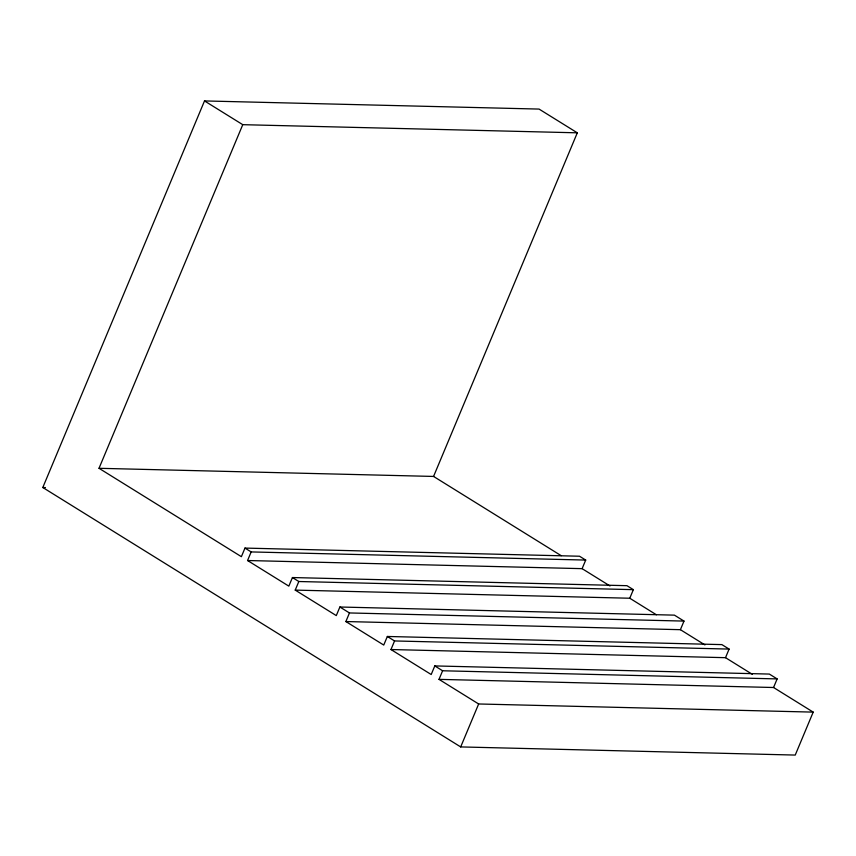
<?xml version="1.0" encoding="UTF-8"?>
<svg xmlns="http://www.w3.org/2000/svg" width="856" height="856" viewBox="0 0 856 856"><rect width="100%" height="100%" fill="white"/><g stroke="black" fill="none" stroke-linecap="round" stroke-linejoin="round"><path stroke-width="1.28" d="M773.557 687.507L777.141 678.915L442.606 670.772L439.01 679.364L773.557 687.507L813.2 712.117L795.235 755.067L460.689 746.924L42.8 487.503L204.509 100.933L539.055 109.076L577.308 132.819L433.564 476.439L99.018 468.296L242.762 124.676L577.308 132.819M585.707 560.07L251.161 551.927L247.566 560.52L582.112 568.652L585.707 560.07L579.523 556.229L244.977 548.086L241.381 556.678L99.018 468.296M633.365 589.656L298.819 581.513L295.224 590.105L629.77 598.237L633.365 589.656L626.977 585.686L292.431 577.543L288.836 586.135L247.566 560.52M683.998 621.092L349.462 612.95L345.867 621.542L680.402 629.684L683.998 621.092L674.432 615.143L339.885 607.011L336.29 615.592L295.224 590.105M729.098 649.083L394.562 640.951L390.967 649.533L725.514 657.676L729.098 649.083L721.886 644.611L387.34 636.468L383.745 645.06L345.867 621.542M777.141 678.915L769.341 674.068L434.795 665.925L431.199 674.517L390.967 649.533M460.689 746.924L478.654 703.974L813.2 712.117M42.8 487.503L45.464 487.567M204.509 100.933L242.762 124.676M433.564 476.439L561.236 555.705M582.112 568.652L609.996 585.964M629.77 598.237L656.402 614.779M680.402 629.684L704.916 644.9M725.514 657.676L752.338 674.335M244.977 548.086L251.161 551.927M292.431 577.543L298.819 581.513M339.885 607.011L349.462 612.95M387.34 636.468L394.562 640.951M434.795 665.925L442.606 670.772M439.01 679.364L478.654 703.974"/></g></svg>
